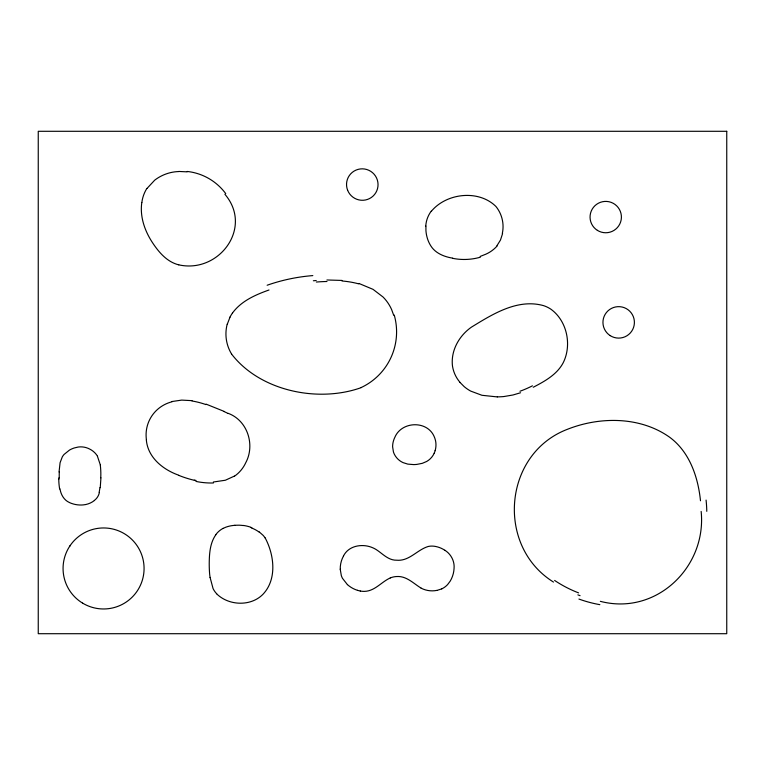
<?xml version="1.0" encoding="UTF-8"?>
<svg xmlns="http://www.w3.org/2000/svg" width="765" height="765" viewBox="0 0 765 765"><rect width="100%" height="100%" fill="white"/><g stroke="black" fill="none" stroke-linecap="round" stroke-linejoin="round"><path stroke-width="1.15" d="M100.942 477.819L100.244 487.688M59.058 471.928L60.081 462.729L62.281 456.925A16.199 16.065 -8.5 0 1 64.097 454.42L69.491 450.078A25.293 25.159 -1.2 0 1 74.272 447.965L78.193 447.037A19.039 18.991 5.7 0 1 87.908 448.242L89.543 448.998A19.154 19.068 9 0 1 97.518 456.208M425.914 226.086L425.942 230.676A34.961 34.329 84.9 0 0 426.927 236.748A30.246 29.625 83.6 0 0 430.819 245.881C435.457 253.339 444.322 256.81 452.651 258.14M141.793 202.543C139.756 216.667 144.738 230.877 152.436 242.572A96.027 95.988 49.5 0 0 155.295 246.713C160.688 254.152 167.516 261.19 176.438 264.174A30.16 29.95 38.1 0 0 178.733 264.814M502.586 233.564L500.463 240.076L496.839 245.89M99.431 492.45L98.771 494.573A13.34 13.254 -19.2 0 1 96.122 498.837L94.353 500.482M227.301 324.178L230.045 317.073M435.132 450.614L434.893 451.398A18.656 18.417 85.4 0 1 434.195 453.196M343.485 555.992C348.735 545.321 362.887 543.293 372.909 547.845A27.444 27.387 -56.7 0 1 376.217 549.586C382.663 553.707 388.352 560.449 396.672 560.21C409.208 561.405 417.097 549.834 428.113 546.516A16.687 16.486 -83.7 0 1 430.877 546.114A19.737 19.498 -82.4 0 1 435.677 546.487A25.79 25.465 -79.1 0 1 444.819 550.265M69.491 546.545L69.892 545.933M146.928 188.525L154.76 180.119A41.396 40.411 -48.9 0 1 178.723 171.551M215.845 534.735C209.954 543.054 209.323 553.726 209.228 563.556A124.609 124.179 87.6 0 0 209.62 573.846A89.017 88.817 88.3 0 0 210.069 577.432M232.436 313.105C241.157 301.047 255.414 294.812 269.012 289.992M431.326 211.303C446.483 192.971 478.747 189.357 495.959 206.512A32.063 32.063 41.5 0 1 502.309 233.507M234.396 476.098L225.359 480.238L213.339 482.017M223.151 528.395L225.761 527.219A33.058 31.948 -76.1 0 1 234.769 525.345M533.253 387.253C544.623 381.353 556.853 374.649 563.116 362.926C572.086 345.264 567.181 321.042 550.982 309.261A30.304 30.304 0 0 0 543.59 305.646C517.628 298.36 492.698 314.109 471.422 327.152C459.679 335.347 451.436 349.309 452.287 363.882A30.504 30.418 53.9 0 0 452.574 366.588A32.273 32.245 40.1 0 0 460.071 382.414M361.223 387.635C318.049 403.05 260.014 391.097 231.575 354.061M441.759 588.878L436.777 590.465M390.332 577.91C381.429 581.869 374.85 591.163 364.436 591.374A20.837 20.798 44.1 0 1 360.286 591.02M480.162 256.447L485.794 254.209A32.436 32.36 -79.2 0 0 497.03 246.062M520.563 392.751L512.98 394.989L503.915 396.538A71.135 70.485 13.2 0 1 497.288 396.863M171.991 401.529L181.697 400.105L192.015 400.65M313.373 280.765L316.213 280.526M234.769 525.268L239.024 525.192A42.171 40.87 79.1 0 1 243.27 525.555M178.723 171.446L187.186 171.857M326.923 279.98L341.984 280.43M497.288 396.911L481.94 395.285L470.771 391.125A38.174 38.154 39.6 0 1 464.183 386.621L460.023 382.443M600.343 601.338C656.102 615.93 706.822 567.104 701.151 511.412M360.286 591.029L357.456 590.331M194.32 480.095L196.07 480.468M178.723 264.833C218.771 273.87 253.511 227.798 224.9 194.272M358.938 283.452L373.043 289.352L383.093 297.05A41.645 41.597 12.5 0 1 391.603 309.519L393.679 315.209M206.081 404.13L224.078 411.369M580.071 595.686L577.871 594.854M250.844 527.468L251.848 527.84M178.694 475.199C163.079 469.672 147.827 457.566 146.335 439.923M228.209 413.349C247.621 420.521 255.28 445.02 245.756 462.701A33.411 32.398 -86.3 0 1 234.472 476.213M421.18 588.161C413.454 583.504 406.473 575.787 396.624 576.533A18.915 18.743 -72.8 0 0 390.332 577.919M444.838 550.236C450.929 554.003 454.687 561.108 454.075 568.271A26.842 26.23 -84.4 0 1 450.193 581.142L447.659 584.508A19.23 18.838 -89.2 0 1 446.77 585.407A18.829 18.484 87.9 0 1 441.749 588.868M553.497 582.069C495.586 546.038 503.341 453.779 567.372 429.318C599.932 416.399 640.2 416.389 669.538 437.159C689.552 451.809 698.082 476.997 700.491 500.779M259.048 531.752L263.093 535.328A24.098 23.648 75.4 0 1 265.159 537.977M347.415 584.623L342.481 578.33A19.096 19.096 0 0 1 341.324 575.576L340.243 569.246M216.61 593.783C228.716 605.842 251.006 606.712 263.084 594.166C277.226 579.143 274.195 554.778 265.187 537.958M97.432 456.256L100.387 465.091M59.995 488.902C60.875 494.525 63.964 500.138 69.376 502.5A22.491 22.462 3.1 0 0 71.814 503.513A27.11 27.081 1 0 0 81.74 505.005L83.289 504.9A21.085 21.057 0.7 0 0 94.391 500.53M210.088 577.432L213.072 588.591A20.76 20.521 72.9 0 0 216.658 593.745M58.982 477.8L59.01 478.976M215.778 534.687A21.63 21.038 -81 0 1 223.122 528.347M243.28 525.44A39.952 38.546 69.8 0 1 250.901 527.276M251.771 528.06A32.656 31.04 58.4 0 1 258.933 531.943M59.632 488.959A62.501 61.506 46.4 0 1 58.771 478.976M59.24 477.8A104.776 103.485 35.9 0 1 59.288 471.938M100.301 465.101A74.205 73.239 33.1 0 1 100.741 477.8M99.89 487.659A40.44 39.398 -53.7 0 1 99.115 492.383M436.767 590.408A24.633 24.231 80.8 0 1 421.161 588.189M357.465 590.312A26.861 26.823 46.9 0 1 347.425 584.603M340.253 569.246A26.096 26.096 0 0 1 343.504 556.002M706.085 500.1A117.351 104.604 87.5 0 1 706.784 511.336M599.846 604.656A124.542 120.765 43.9 0 1 578.942 599.062M578.56 592.865A109.835 100.397 31.2 0 1 554.615 580.434M435.161 450.623A20.722 20.579 81.3 0 0 435.581 440.841L434.912 438.469A17.805 17.681 81.4 0 0 434.52 437.427C428.046 420.119 401.51 420.893 394.778 437.484A21.965 21.621 79.8 0 0 394.004 439.282A20.598 20.32 77.8 0 0 392.617 446.798L393.42 451.857A16.132 15.922 77.5 0 0 394.434 454.391L395.362 456.017A18.054 17.758 73.5 0 0 403.05 462.615L407.783 464.116L413.54 464.584A37.925 37.303 79.5 0 0 416.782 464.412L422.27 463.341L426.688 461.467A18.255 17.978 87.2 0 0 434.214 453.205M146.44 439.913A35.687 34.779 31.1 0 1 172.058 401.778M191.967 400.984A79.942 78.766 30.5 0 1 205.919 404.58M224.002 411.532A105.589 104.719 35.6 0 1 228.123 413.502M213.425 482.973A72.589 68.458 30.8 0 1 195.907 481.405M194.281 480.277A95.931 88.97 26.7 0 1 178.857 475.4M231.594 354.052A38.623 38.613 62.8 0 1 227.195 324.15M230.026 317.064A34.54 34.119 -88.2 0 1 232.426 313.095M267.138 285.24A178.455 171.255 13.3 0 1 312.828 275.591M316.366 282.027A186.545 177.776 7 0 1 326.98 281.491M341.945 280.984A90.834 89.457 13.2 0 1 358.823 283.882M394.233 315.046A61.525 61.468 -1 0 1 361.195 387.53M187.234 171.456A57.174 56.199 -69.6 0 1 225.742 193.631M141.841 202.543A34.98 34.97 82.9 0 1 146.832 188.467M425.761 226.077A27.473 26.957 85 0 1 431.202 211.207M480.363 257.203A59.249 57.719 -42.9 0 1 452.612 258.321M532.45 385.828A107.444 99.546 -7.8 0 1 519.961 391.259M726.75 131.293L38.25 131.293L38.25 633.707L726.75 633.707L726.75 131.293M82.61 603.126A40.507 40.507 0 0 0 144.069 569.284A40.507 40.507 0 0 0 84.026 532.985A40.507 40.507 0 0 0 82.61 603.126M347.606 190.198A15.788 15.702 36 0 0 374.582 194.463A15.788 15.702 36 0 0 364.676 169.027A15.788 15.702 36 0 0 347.606 190.198M597.379 230.351A15.682 15.682 0 0 0 621.4 217.671A15.682 15.682 0 0 0 598.412 203.213A15.682 15.682 0 0 0 597.379 230.351M610.202 335.625A15.721 15.721 0 0 0 634.386 323.088A15.721 15.721 0 0 0 611.436 308.419A15.721 15.721 0 0 0 610.202 335.625"/></g></svg>
